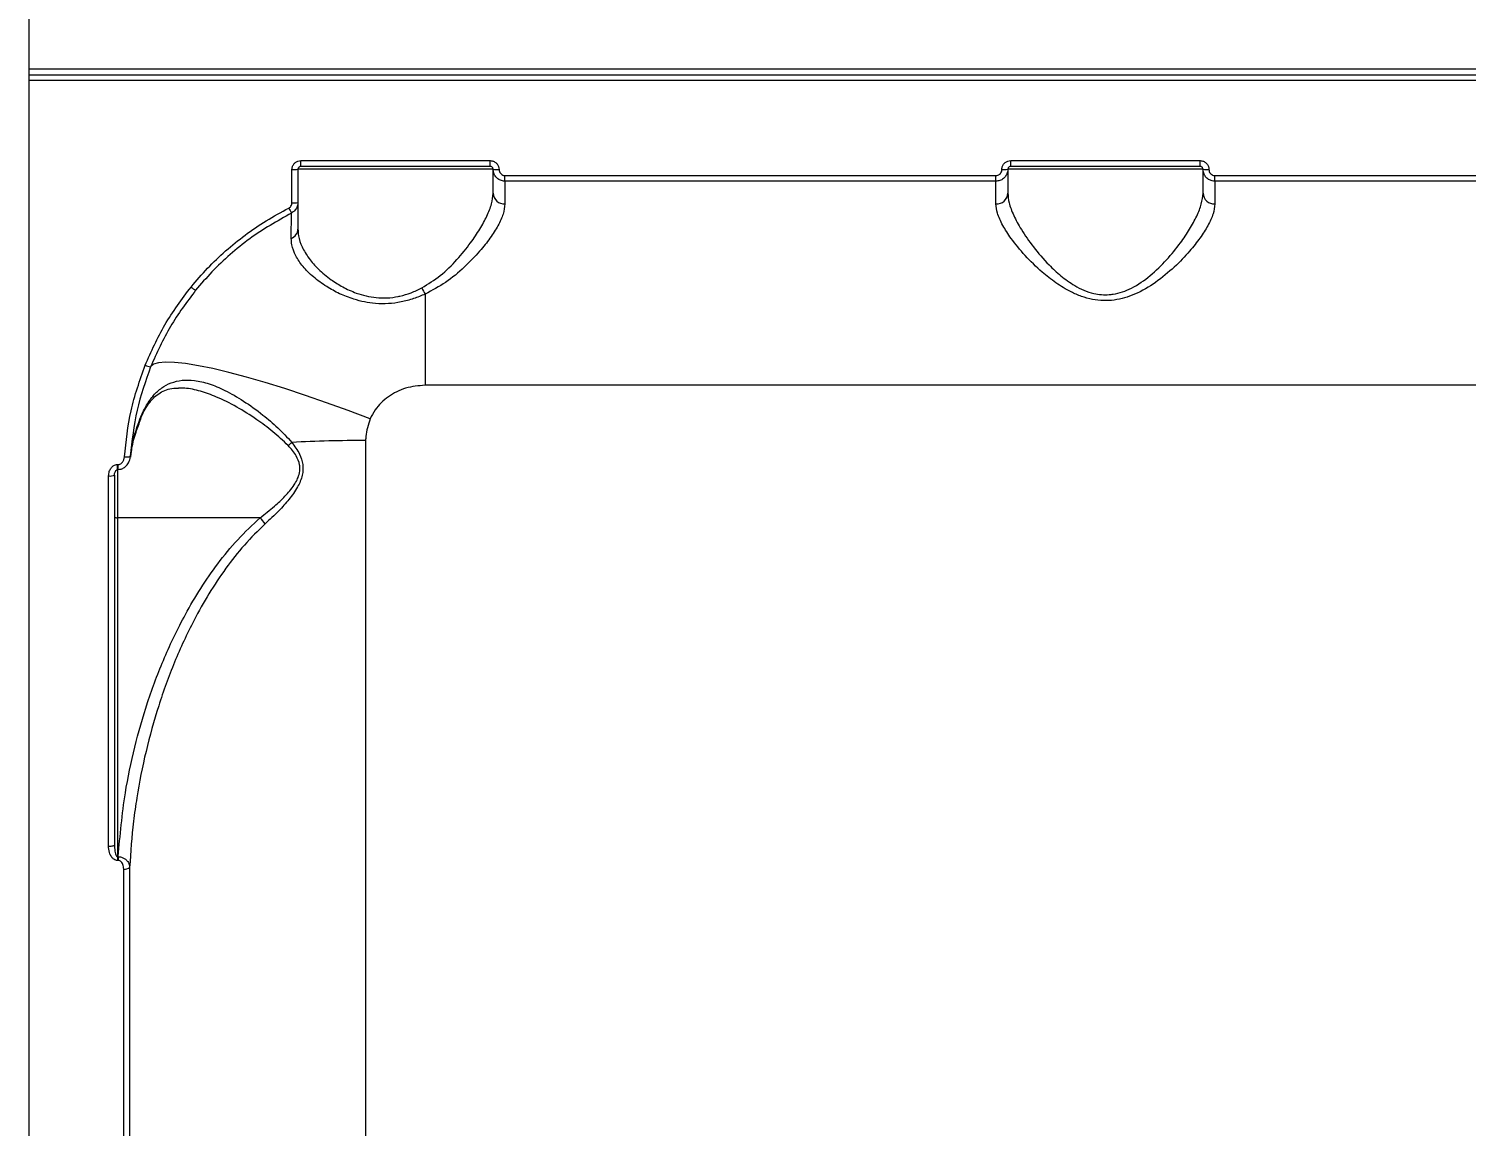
# Model space of a CAD drawing. Header units: millimetres. Extents: x -7735 to 7893, y -6545 to 6034.
# Drawn here: x -2479.2 to -2236.2, y 2523.3 to 2708.9 of the extents above; entities that cross this region are included whole.
import ezdxf

# ---------------------------------------------------------------- set-up
doc = ezdxf.new("R2010")
doc.units = ezdxf.units.MM
for name, color, linetype in [('DIKOM_ОБЪЕКТ', 7, 'Continuous'), ('DIKOM_РАЗМЕР_ЗОНА', 7, 'Continuous'), ('DIKOM_РАЗМЕР_ОБЪЕКТА', 7, 'Continuous')]:
    doc.layers.add(name, color=color, linetype=linetype)
doc.styles.add('style1', font='arial.ttf', dxfattribs={"width": 0.8})
doc.dimstyles.new('1-50', dxfattribs={"dimtxt": 300, "dimasz": 200, "dimexe": 100, "dimexo": 0, "dimgap": 100, "dimtad": 1, "dimtxsty": 'style1', "dimcen": 200, "dimclrd": 7, "dimclre": 7, "dimclrt": 7, "dimadec": 1, "dimazin": 2, "dimtfac": 1, "dimtmove": 0, "dimatfit": 2, "dimfxl": 0, "dimlwd": 25, "dimlwe": 18, "dimarcsym": 0})

# ---------------------------------------------------------------- blocks, each defined once
blk = doc.blocks.new('*D1')
at = {"layer": 'Defpoints', "color": 0, "transparency": 16777216}
for p in [(-1659.72, 4539.04), (-6635.97, -4006.79), (-1659.72, -4006.79)]:
    blk.add_point(p, dxfattribs=at)
at = {"layer": 'DIKOM_РАЗМЕР_ОБЪЕКТА', "color": 7, "lineweight": 18, "transparency": 16777216}
for p, q in [((-1659.72, 4539.04), (-6735.97, 4539.04)), ((-1659.72, -4006.79), (-6735.97, -4006.79))]:
    blk.add_line(p, q, dxfattribs=at)
at = {"layer": 'DIKOM_РАЗМЕР_ОБЪЕКТА', "color": 7, "lineweight": 25, "transparency": 16777216}
blk.add_line((-6635.97, 4339.04), (-6635.97, -3806.79), dxfattribs=at)
at = {"layer": 'DIKOM_РАЗМЕР_ОБЪЕКТА', "color": 7, "transparency": 16777216}
for points in [[(-6669.31, 4339.04), (-6602.64, 4339.04), (-6635.97, 4539.04)], [(-6669.31, -3806.79), (-6602.64, -3806.79), (-6635.97, -4006.79)]]:
    blk.add_solid(points, dxfattribs=at)
at = {"layer": 'DIKOM_РАЗМЕР_ОБЪЕКТА', "color": 7, "transparency": 16777216, "insert": (-6889.14, 266.13), "char_height": 300, "attachment_point": 5, "rotation": 90, "style": 'style1'}
blk.add_mtext('8550', dxfattribs=at)
blk = doc.blocks.new('*D2')
at = {"layer": 'Defpoints', "color": 0, "transparency": 16777216}
for p in [(-1994.19, 6033.86), (-7284.85, -5501.61), (-1994.19, -5501.61)]:
    blk.add_point(p, dxfattribs=at)
at = {"layer": 'DIKOM_РАЗМЕР_ЗОНА', "color": 7, "lineweight": 18, "transparency": 16777216}
for p, q in [((-1994.19, 6033.86), (-7384.85, 6033.86)), ((-1994.19, -5501.61), (-7384.85, -5501.61))]:
    blk.add_line(p, q, dxfattribs=at)
at = {"layer": 'DIKOM_РАЗМЕР_ЗОНА', "color": 7, "lineweight": 25, "transparency": 16777216}
blk.add_line((-7284.85, 5833.86), (-7284.85, -5301.61), dxfattribs=at)
at = {"layer": 'DIKOM_РАЗМЕР_ЗОНА', "color": 7, "transparency": 16777216}
for points in [[(-7318.18, 5833.86), (-7251.52, 5833.86), (-7284.85, 6033.86)], [(-7318.18, -5301.61), (-7251.52, -5301.61), (-7284.85, -5501.61)]]:
    blk.add_solid(points, dxfattribs=at)
at = {"layer": 'DIKOM_РАЗМЕР_ЗОНА', "color": 7, "transparency": 16777216, "insert": (-7538.02, 266.13), "char_height": 300, "attachment_point": 5, "rotation": 90, "style": 'style1'}
blk.add_mtext('11550', dxfattribs=at)

msp = doc.modelspace()

# ---------------------------------------------------------------- linework, layer by layer
at = {"layer": 'DIKOM_ОБЪЕКТ', "color": 7, "linetype": 'Continuous', "lineweight": 15}
for p, q in [((-2479.19, 3121.125), (-2479.19, 2702.128)), ((-2479.19, 2702.128), (-1995.19, 2702.128)), ((-2479.19, 2702.128), (-2479.19, 2701.125)), ((-2479.19, 2701.125), (-1995.19, 2701.125)), ((-2479.19, 2701.125), (-2479.19, 2700.123)), ((-1995.19, 2700.123), (-2479.19, 2700.123)), ((-2479.19, 2700.123), (-2479.19, 2281.125)), ((-2433.19, 2686.591), (-2401.19, 2686.591)), ((-2433.19, 2685.625), (-2433.19, 2686.591)), ((-2401.19, 2685.625), (-2433.19, 2685.625)), ((-2401.19, 2685.625), (-2401.19, 2686.591)), ((-2313.19, 2686.591), (-2281.19, 2686.591)), ((-2313.19, 2685.625), (-2313.19, 2686.591)), ((-2281.19, 2685.625), (-2313.19, 2685.625)), ((-2281.19, 2685.625), (-2281.19, 2686.591)), ((-2434.69, 2679.461), (-2434.69, 2685.087)), ((-2433.69, 2685.125), (-2433.69, 2679.512)), ((-2400.69, 2685.125), (-2433.69, 2685.125)), ((-2400.69, 2681.075), (-2400.69, 2685.125)), ((-2398.69, 2684.085), (-2315.69, 2684.085)), ((-2398.69, 2683.125), (-2398.69, 2684.085)), ((-2398.69, 2683.125), (-2398.69, 2679.268)), ((-2315.69, 2683.125), (-2398.69, 2683.125)), ((-2315.69, 2683.125), (-2315.69, 2684.085)), ((-2315.69, 2679.268), (-2315.69, 2683.125)), ((-2313.69, 2685.125), (-2313.69, 2681.075)), ((-2280.69, 2685.125), (-2313.69, 2685.125)), ((-2280.69, 2681.075), (-2280.69, 2685.125)), ((-2278.69, 2684.085), (-2195.69, 2684.085)), ((-2278.69, 2683.125), (-2278.69, 2684.085)), ((-2278.69, 2683.125), (-2278.69, 2679.268)), ((-2195.69, 2683.125), (-2278.69, 2683.125)), ((-2412.19, 2664.032), (-2412.19, 2648.623)), ((-2062.19, 2648.623), (-2412.19, 2648.623)), ((-2460.292, 2642.976), (-2460.304, 2642.947)), ((-2422.24, 2639.278), (-2422.24, 2319.125)), ((-2461.949, 2636.436), (-2461.861, 2637.082)), ((-2464.19, 2635.222), (-2464.096, 2635.222)), ((-2464.19, 2634.379), (-2464.19, 2635.222)), ((-2464.19, 2634.39), (-2464.19, 2626.209)), ((-2464.19, 2634.378), (-2464.096, 2634.378)), ((-2464.096, 2634.378), (-2464.096, 2635.222)), ((-2465.69, 2570.614), (-2465.69, 2633.28)), ((-2464.69, 2633.441), (-2464.69, 2570.924)), ((-2440.077, 2626.209), (-2464.19, 2626.209)), ((-2464.19, 2626.209), (-2464.19, 2568.92)), ((-2464.19, 2568.92), (-2464.069, 2568.92)), ((-2464.19, 2568.92), (-2464.19, 2568.273)), ((-2464.069, 2568.92), (-2464.069, 2568.273)), ((-2464.069, 2568.273), (-2464.19, 2568.273)), ((-2463.13, 2502.492), (-2463.13, 2566.814)), ((-2462.133, 2567.11), (-2462.133, 2502.931))]:
    msp.add_line(p, q, dxfattribs=at)
at = {"layer": 'DIKOM_ОБЪЕКТ', "color": 7, "linetype": 'Continuous', "lineweight": 15, "flags": 128}
for points in [[(-2421.481, 2642.919), (-2425.175, 2644.326), (-2428.832, 2645.658), (-2432.417, 2646.904), (-2435.893, 2648.05), (-2439.228, 2649.085), (-2442.387, 2649.999), (-2445.34, 2650.782), (-2448.057, 2651.428), (-2450.512, 2651.93), (-2452.681, 2652.283), (-2454.541, 2652.483), (-2456.075, 2652.529), (-2457.267, 2652.419), (-2458.106, 2652.156), (-2458.584, 2651.741)], [(-2460.237, 2643.303), (-2460.266, 2643.052), (-2460.292, 2642.976)], [(-2464.69, 2626.374), (-2464.681, 2626.342), (-2464.652, 2626.311), (-2464.606, 2626.282), (-2464.544, 2626.257), (-2464.468, 2626.237), (-2464.381, 2626.221), (-2464.288, 2626.212), (-2464.19, 2626.209)], [(-2464.69, 2570.924), (-2464.71, 2570.864), (-2464.766, 2570.806), (-2464.859, 2570.752), (-2464.983, 2570.705), (-2465.135, 2570.666), (-2465.308, 2570.637), (-2465.495, 2570.62), (-2465.69, 2570.614)]]:
    msp.add_lwpolyline(points, dxfattribs=at)
at = {"layer": 'DIKOM_ОБЪЕКТ', "color": 7, "linetype": 'Continuous', "lineweight": 15}
for centre, radius, start, end in [((-2434.44, 2691.664), 6.581, 267.82465, 276.54487), ((-2399.94, 2691.672), 6.59, 263.46048, 272.17105), ((-2314.44, 2691.666), 6.583, 267.82618, 276.54334), ((-2279.94, 2691.664), 6.581, 263.45513, 272.17535), ((-2398.782, 2681.177), 1.911, 183.05735, 272.75049), ((-2315.599, 2681.177), 1.911, 267.24951, 356.94265), ((-2278.782, 2681.176), 1.911, 183.04742, 272.76043), ((-2426.498, 2682.739), 9.685, 205.51742, 211.15404), ((-2434.44, 2684.327), 4.872, 267.05073, 278.84577), ((-2435.45, 2675.079), 1.761, 291.1399, 358.17509), ((-2449.333, 2667.838), 3.557, 227.21342, 242.53825), ((-2405.85, 2667.973), 7.465, 202.82358, 211.86408), ((-2458.428, 2654.118), 2.382, 242.92765, 266.2384), ((-2422.363, 2402.908), 236.37, 89.97014, 92.99607), ((-2462.668, 2638.459), 1.972, 259.80365, 289.12811), ((-2438.883, 2643.379), 6.076, 305.64413, 313.27009), ((-2465.447, 2634.951), 1.689, 261.71924, 296.62006), ((-2446.239, 2620.203), 8.604, 35.43068, 44.26753), ((-2462.928, 2567.959), 1.163, 259.98705, 313.11212)]:
    msp.add_arc(centre, radius, start, end, dxfattribs=at)
for points, knots in [([(-2434.69, 2685.087), (-2434.683, 2685.198), (-2434.665, 2685.478), (-2434.484, 2685.9), (-2434.145, 2686.282), (-2433.696, 2686.541), (-2433.359, 2686.574), (-2433.19, 2686.591)], [0, 0, 0, 0, 0.1418074, 0.3567511, 0.571307, 0.7856827, 1, 1, 1, 1]), ([(-2433.19, 2685.625), (-2433.246, 2685.62), (-2433.359, 2685.609), (-2433.509, 2685.523), (-2433.622, 2685.396), (-2433.682, 2685.255), (-2433.688, 2685.162), (-2433.69, 2685.125)], [0, 0, 0, 0, 0.2139889, 0.4282632, 0.6427117, 0.8577984, 1, 1, 1, 1]), ([(-2401.19, 2686.591), (-2401.08, 2686.583), (-2400.801, 2686.565), (-2400.38, 2686.385), (-2399.999, 2686.045), (-2399.74, 2685.594), (-2399.707, 2685.256), (-2399.69, 2685.087)], [0, 0, 0, 0, 0.1406929, 0.3551228, 0.5699383, 0.7849311, 1, 1, 1, 1]), ([(-2400.69, 2685.125), (-2400.696, 2685.181), (-2400.707, 2685.294), (-2400.793, 2685.444), (-2400.92, 2685.557), (-2401.061, 2685.617), (-2401.154, 2685.623), (-2401.19, 2685.625)], [0, 0, 0, 0, 0.21530992, 0.43072432, 0.64527714, 0.85960956, 1, 1, 1, 1]), ([(-2314.69, 2685.087), (-2314.683, 2685.198), (-2314.665, 2685.478), (-2314.485, 2685.901), (-2314.145, 2686.282), (-2313.696, 2686.541), (-2313.359, 2686.574), (-2313.19, 2686.591)], [0, 0, 0, 0, 0.1418159, 0.3567339, 0.57137, 0.7856698, 1, 1, 1, 1]), ([(-2313.19, 2685.625), (-2313.246, 2685.62), (-2313.359, 2685.609), (-2313.509, 2685.522), (-2313.622, 2685.396), (-2313.682, 2685.255), (-2313.688, 2685.162), (-2313.69, 2685.125)], [0, 0, 0, 0, 0.2140098, 0.4280394, 0.6427104, 0.857818, 1, 1, 1, 1]), ([(-2281.19, 2686.591), (-2281.08, 2686.583), (-2280.801, 2686.565), (-2280.38, 2686.385), (-2279.999, 2686.045), (-2279.74, 2685.594), (-2279.707, 2685.256), (-2279.69, 2685.087)], [0, 0, 0, 0, 0.1406037, 0.3551452, 0.5699027, 0.7849133, 1, 1, 1, 1]), ([(-2280.69, 2685.125), (-2280.696, 2685.181), (-2280.707, 2685.294), (-2280.793, 2685.444), (-2280.92, 2685.557), (-2281.061, 2685.617), (-2281.153, 2685.623), (-2281.19, 2685.625)], [0, 0, 0, 0, 0.21532164, 0.43074776, 0.64553889, 0.85960192, 1, 1, 1, 1]), ([(-2398.69, 2683.125), (-2398.837, 2683.135), (-2399.208, 2683.159), (-2399.771, 2683.398), (-2400.279, 2683.851), (-2400.624, 2684.45), (-2400.668, 2684.9), (-2400.69, 2685.125)], [0, 0, 0, 0, 0.14072, 0.3554797, 0.5703083, 0.7851707, 1, 1, 1, 1]), ([(-2399.69, 2685.087), (-2399.679, 2684.974), (-2399.657, 2684.749), (-2399.484, 2684.448), (-2399.231, 2684.222), (-2398.949, 2684.102), (-2398.764, 2684.089), (-2398.69, 2684.085)], [0, 0, 0, 0, 0.2151818, 0.4301697, 0.6449691, 0.8594255, 1, 1, 1, 1]), ([(-2313.69, 2685.125), (-2313.7, 2684.977), (-2313.725, 2684.605), (-2313.965, 2684.043), (-2314.417, 2683.536), (-2315.016, 2683.192), (-2315.466, 2683.147), (-2315.69, 2683.125)], [0, 0, 0, 0, 0.1417421, 0.3564272, 0.5709686, 0.7854539, 1, 1, 1, 1]), ([(-2315.69, 2684.085), (-2315.578, 2684.096), (-2315.353, 2684.118), (-2315.054, 2684.291), (-2314.828, 2684.545), (-2314.707, 2684.827), (-2314.695, 2685.013), (-2314.69, 2685.087)], [0, 0, 0, 0, 0.21430542, 0.42867406, 0.6431883, 0.85809768, 1, 1, 1, 1]), ([(-2278.69, 2683.125), (-2278.837, 2683.135), (-2279.208, 2683.159), (-2279.771, 2683.398), (-2280.278, 2683.851), (-2280.624, 2684.45), (-2280.668, 2684.9), (-2280.69, 2685.125)], [0, 0, 0, 0, 0.1407917, 0.3554745, 0.5702968, 0.7851898, 1, 1, 1, 1]), ([(-2279.69, 2685.087), (-2279.679, 2684.974), (-2279.657, 2684.749), (-2279.484, 2684.448), (-2279.23, 2684.222), (-2278.949, 2684.102), (-2278.764, 2684.089), (-2278.69, 2684.085)], [0, 0, 0, 0, 0.2152018, 0.4301842, 0.6449782, 0.8594291, 1, 1, 1, 1]), ([(-2412.731, 2665.077), (-2411.665, 2665.741), (-2409.424, 2667.137), (-2406.747, 2669.85), (-2404.564, 2672.534), (-2402.89, 2675.023), (-2401.691, 2677.244), (-2400.864, 2679.317), (-2400.748, 2680.489), (-2400.69, 2681.075)], [0, 0, 0, 0, 0.1463757, 0.3075816, 0.4690115, 0.6021013, 0.7351123, 0.8676436, 1, 1, 1, 1]), ([(-2313.69, 2681.075), (-2313.643, 2680.551), (-2313.542, 2679.414), (-2312.739, 2677.334), (-2311.384, 2674.821), (-2309.415, 2671.976), (-2307.12, 2669.302), (-2304.743, 2667.087), (-2302.751, 2665.635), (-2300.844, 2664.651), (-2298.912, 2663.997), (-2297.18, 2663.853), (-2295.559, 2664.044), (-2294.273, 2664.37), (-2292.083, 2665.316), (-2289.485, 2667.151), (-2286.758, 2669.832), (-2284.578, 2672.516), (-2282.895, 2675.017), (-2281.7, 2677.226), (-2280.865, 2679.31), (-2280.749, 2680.481), (-2280.69, 2681.075)], [0, 0, 0, 0, 0.0507139, 0.1099138, 0.1707242, 0.2426512, 0.3164741, 0.3637479, 0.4119887, 0.4400481, 0.4688582, 0.5101015, 0.5210877, 0.5468198, 0.5734094, 0.636934, 0.7046121, 0.77415, 0.8302526, 0.8873305, 0.9428801, 1, 1, 1, 1]), ([(-2451.749, 2665.228), (-2450.835, 2666.3), (-2449.008, 2668.444), (-2445.941, 2671.362), (-2442.628, 2674.054), (-2439.07, 2676.499), (-2436.515, 2677.877), (-2435.238, 2678.566)], [0, 0, 0, 0, 0.19783888, 0.39550538, 0.59317794, 0.79659106, 1, 1, 1, 1]), ([(-2435.238, 2678.566), (-2435.143, 2678.627), (-2434.952, 2678.749), (-2434.764, 2679.039), (-2434.695, 2679.288), (-2434.691, 2679.431), (-2434.69, 2679.461)], [0, 0, 0, 0, 0.3058023, 0.6115357, 0.9180977, 1, 1, 1, 1]), ([(-2433.69, 2679.512), (-2433.692, 2679.452), (-2433.699, 2679.168), (-2433.838, 2678.67), (-2434.214, 2678.092), (-2434.596, 2677.85), (-2434.786, 2677.728)], [0, 0, 0, 0, 0.08191302, 0.38803577, 0.69395607, 1, 1, 1, 1]), ([(-2433.69, 2679.512), (-2433.69, 2679.425), (-2433.69, 2679.241), (-2433.69, 2677.782), (-2433.69, 2675.952), (-2433.69, 2675.023)], [0, 0, 0, 0, 0.3069719, 0.6484671, 1, 1, 1, 1]), ([(-2398.69, 2679.268), (-2398.755, 2678.712), (-2398.884, 2677.601), (-2399.809, 2675.624), (-2401.158, 2673.503), (-2403.042, 2671.123), (-2405.503, 2668.557), (-2408.532, 2665.962), (-2410.999, 2664.66), (-2412.19, 2664.032)], [0, 0, 0, 0, 0.1316601, 0.2634889, 0.3951428, 0.5268755, 0.6882987, 0.8495394, 1, 1, 1, 1]), ([(-2278.69, 2679.268), (-2278.752, 2678.723), (-2278.877, 2677.614), (-2279.8, 2675.641), (-2281.153, 2673.511), (-2283.025, 2671.144), (-2285.487, 2668.566), (-2288.563, 2665.996), (-2291.98, 2663.951), (-2295.092, 2663.006), (-2297.537, 2662.876), (-2299.406, 2663.092), (-2301.252, 2663.612), (-2303.357, 2664.529), (-2305.614, 2665.913), (-2308.254, 2667.995), (-2310.862, 2670.562), (-2313.07, 2673.263), (-2314.615, 2675.689), (-2315.523, 2677.677), (-2315.638, 2678.769), (-2315.69, 2679.268)], [0, 0, 0, 0, 0.0545837, 0.1110316, 0.1659472, 0.2220132, 0.2890718, 0.3579599, 0.4226723, 0.4774041, 0.5047481, 0.5331008, 0.5623519, 0.5923806, 0.6398874, 0.6885834, 0.7592829, 0.8320602, 0.8901595, 0.9498665, 1, 1, 1, 1]), ([(-2434.786, 2677.728), (-2437.194, 2676.367), (-2440.842, 2674.305), (-2445.187, 2670.758), (-2448.261, 2667.86), (-2450.078, 2665.732), (-2450.974, 2664.682)], [0, 0, 0, 0, 0.3951681, 0.5986751, 0.8021693, 1, 1, 1, 1]), ([(-2434.815, 2673.437), (-2434.81, 2674.305), (-2434.799, 2676.067), (-2434.792, 2677.303), (-2434.788, 2677.699), (-2434.787, 2677.722), (-2434.786, 2677.728)], [0, 0, 0, 0, 0.3414993, 0.6929989, 0.918014, 1, 1, 1, 1]), ([(-2412.19, 2664.032), (-2412.834, 2663.762), (-2414.135, 2663.217), (-2416.225, 2662.659), (-2418.402, 2662.365), (-2421.147, 2662.397), (-2423.993, 2662.998), (-2426.703, 2664.077), (-2429.023, 2665.356), (-2431.145, 2666.923), (-2432.906, 2668.699), (-2434.136, 2670.529), (-2434.739, 2672.116), (-2434.794, 2673.074), (-2434.815, 2673.437)], [0, 0, 0, 0, 0.0603719, 0.1220472, 0.1825851, 0.2452051, 0.3548673, 0.4358145, 0.5191076, 0.6213427, 0.7266031, 0.8297207, 0.9355802, 1, 1, 1, 1]), ([(-2433.69, 2675.023), (-2433.669, 2674.644), (-2433.613, 2673.655), (-2433.049, 2671.994), (-2431.914, 2670.094), (-2430.265, 2668.214), (-2428.314, 2666.575), (-2426.139, 2665.205), (-2423.642, 2664.054), (-2421.043, 2663.408), (-2418.599, 2663.341), (-2417.259, 2663.512), (-2415.9, 2663.807), (-2414.519, 2664.222), (-2413.332, 2664.789), (-2412.731, 2665.077)], [0, 0, 0, 0, 0.0653867, 0.1703672, 0.2779416, 0.3818066, 0.4884101, 0.5695641, 0.6527956, 0.760419, 0.8151635, 0.8718868, 0.8800463, 0.9391959, 1, 1, 1, 1]), ([(-2459.512, 2651.997), (-2458.484, 2654.319), (-2456.404, 2659.018), (-2453.313, 2663.142), (-2451.749, 2665.228)], [0, 0, 0, 0, 0.4941767, 1, 1, 1, 1]), ([(-2450.974, 2664.682), (-2452.473, 2662.691), (-2455.506, 2658.662), (-2457.55, 2654.066), (-2458.584, 2651.741)], [0, 0, 0, 0, 0.4941621, 1, 1, 1, 1]), ([(-2463.017, 2636.518), (-2462.742, 2639.128), (-2462.184, 2644.413), (-2460.41, 2649.449), (-2459.512, 2651.997)], [0, 0, 0, 0, 0.4938774, 1, 1, 1, 1]), ([(-2458.584, 2651.741), (-2459.445, 2649.31), (-2461.19, 2644.386), (-2461.743, 2639.214), (-2462.022, 2636.596)], [0, 0, 0, 0, 0.493814, 1, 1, 1, 1]), ([(-2460.237, 2643.303), (-2459.926, 2643.985), (-2459.296, 2645.367), (-2458.101, 2646.983), (-2456.72, 2648.24), (-2455.107, 2649.105), (-2453.26, 2649.537), (-2451.108, 2649.497), (-2448.695, 2648.932), (-2445.918, 2647.773), (-2442.862, 2646.014), (-2439.855, 2643.834), (-2437.066, 2641.502), (-2435.504, 2639.808), (-2434.718, 2638.955)], [0, 0, 0, 0, 0.0667275, 0.1352497, 0.2049103, 0.2761763, 0.3547334, 0.4350115, 0.5258183, 0.618567, 0.7247482, 0.8332663, 0.9160283, 1, 1, 1, 1]), ([(-2460.284, 2642.941), (-2460.201, 2643.157), (-2459.917, 2643.894), (-2459.33, 2644.927), (-2458.549, 2646.03), (-2457.683, 2646.887), (-2456.724, 2647.548), (-2455.63, 2647.975), (-2454.682, 2648.182), (-2454.037, 2648.145), (-2453.888, 2648.136)], [0, 0, 0, 0, 0.0545842, 0.1865336, 0.322605, 0.4612904, 0.610455, 0.771852, 0.9472133, 1, 1, 1, 1]), ([(-2435.342, 2638.441), (-2436.19, 2639.239), (-2437.9, 2640.849), (-2440.869, 2643), (-2444.074, 2645.022), (-2447.271, 2646.629), (-2450.202, 2647.666), (-2452.357, 2648.154), (-2453.537, 2648.123), (-2453.886, 2648.114)], [0, 0, 0, 0, 0.1394681, 0.2812111, 0.456925, 0.6359671, 0.7849051, 0.9365906, 1, 1, 1, 1]), ([(-2412.19, 2648.623), (-2413.304, 2648.526), (-2415.509, 2648.334), (-2418.459, 2646.818), (-2420.465, 2644.893), (-2421.214, 2643.439), (-2421.481, 2642.919)], [0, 0, 0, 0, 0.2885631, 0.5716248, 0.8470339, 1, 1, 1, 1]), ([(-2462.022, 2636.596), (-2461.838, 2637.725), (-2461.467, 2639.995), (-2460.648, 2642.197), (-2460.237, 2643.303)], [0, 0, 0, 0, 0.4974049, 1, 1, 1, 1]), ([(-2461.861, 2637.082), (-2461.825, 2637.368), (-2461.673, 2638.587), (-2461.154, 2640.559), (-2460.516, 2642.209), (-2460.228, 2642.956)], [0, 0, 0, 0, 0.1438643, 0.612556, 1, 1, 1, 1]), ([(-2421.481, 2642.919), (-2421.809, 2641.939), (-2422.171, 2640.856), (-2422.236, 2639.614), (-2422.239, 2639.392), (-2422.24, 2639.278)], [0, 0, 0, 0, 0.82171971, 0.90786896, 1, 1, 1, 1]), ([(-2464.097, 2634.398), (-2463.924, 2634.405), (-2463.541, 2634.42), (-2463, 2634.706), (-2462.51, 2635.17), (-2462.152, 2635.825), (-2462.02, 2636.361), (-2462.018, 2636.655), (-2462.018, 2636.672)], [0, 0, 0, 0, 0.1511565, 0.3335413, 0.5232084, 0.7396697, 0.984749, 1, 1, 1, 1]), ([(-2440.077, 2626.209), (-2439.268, 2626.852), (-2437.826, 2627.999), (-2435.846, 2629.812), (-2434.355, 2631.561), (-2433.461, 2633.281), (-2433.331, 2634.492), (-2433.462, 2635.576), (-2433.994, 2636.926), (-2434.845, 2637.883), (-2435.342, 2638.441)], [0, 0, 0, 0, 0.2010451, 0.3583887, 0.5149374, 0.6385012, 0.7217691, 0.7449546, 0.8512583, 1, 1, 1, 1]), ([(-2434.718, 2638.955), (-2434.243, 2638.316), (-2433.416, 2637.204), (-2432.771, 2635.257), (-2432.865, 2633.286), (-2433.746, 2631.252), (-2435.178, 2629.279), (-2437.055, 2627.218), (-2438.454, 2625.912), (-2439.228, 2625.191)], [0, 0, 0, 0, 0.1491233, 0.2596429, 0.3716788, 0.4987931, 0.650827, 0.8069671, 1, 1, 1, 1]), ([(-2465.69, 2633.28), (-2465.669, 2633.531), (-2465.628, 2634.007), (-2465.328, 2634.601), (-2464.943, 2634.99), (-2464.553, 2635.191), (-2464.3, 2635.212), (-2464.19, 2635.222)], [0, 0, 0, 0, 0.2791414, 0.5294084, 0.7216224, 0.8794597, 1, 1, 1, 1]), ([(-2464.681, 2633.275), (-2464.686, 2633.365), (-2464.701, 2633.635), (-2464.605, 2634), (-2464.419, 2634.265), (-2464.288, 2634.358), (-2464.211, 2634.379), (-2464.165, 2634.378), (-2464.141, 2634.371), (-2464.13, 2634.367)], [0, 0, 0, 0, 0.1993781, 0.5948628, 0.802314, 0.9046869, 0.9444956, 0.9747892, 1, 1, 1, 1]), ([(-2464.096, 2635.222), (-2464.034, 2635.226), (-2463.872, 2635.238), (-2463.607, 2635.359), (-2463.321, 2635.622), (-2463.091, 2636.025), (-2463.042, 2636.352), (-2463.017, 2636.518)], [0, 0, 0, 0, 0.1011554, 0.2613628, 0.4606953, 0.7265074, 1, 1, 1, 1]), ([(-2464.069, 2568.92), (-2463.747, 2572.522), (-2463.19, 2578.735), (-2461.362, 2587.425), (-2459.181, 2595.076), (-2456.353, 2602.608), (-2453.266, 2609.02), (-2450.174, 2614.29), (-2447.243, 2618.522), (-2443.955, 2622.585), (-2441.37, 2625.001), (-2440.077, 2626.209)], [0, 0, 0, 0, 0.172162, 0.2969441, 0.4217224, 0.5495781, 0.6773935, 0.7569506, 0.8364859, 0.9182735, 1, 1, 1, 1]), ([(-2439.228, 2625.191), (-2440.429, 2624.015), (-2442.834, 2621.662), (-2445.95, 2617.657), (-2448.778, 2613.408), (-2451.742, 2608.128), (-2454.654, 2601.82), (-2457.343, 2594.396), (-2459.47, 2586.741), (-2460.758, 2580.19), (-2461.695, 2573.646), (-2461.959, 2569.708), (-2462.133, 2567.11)], [0, 0, 0, 0, 0.0776041, 0.1552652, 0.2354691, 0.3156977, 0.4385181, 0.5613762, 0.6872847, 0.8131978, 0.8767608, 1, 1, 1, 1]), ([(-2464.19, 2568.273), (-2464.289, 2568.282), (-2464.509, 2568.302), (-2464.858, 2568.489), (-2465.21, 2568.848), (-2465.565, 2569.518), (-2465.684, 2570.148), (-2465.69, 2570.567), (-2465.69, 2570.614)], [0, 0, 0, 0, 0.0933858, 0.2087896, 0.3720909, 0.5792958, 0.9536366, 1, 1, 1, 1]), ([(-2464.69, 2570.924), (-2464.679, 2570.569), (-2464.662, 2570.054), (-2464.537, 2569.442), (-2464.428, 2569.134), (-2464.323, 2568.979), (-2464.243, 2568.927), (-2464.208, 2568.922), (-2464.19, 2568.92)], [0, 0, 0, 0, 0.4959102, 0.7197496, 0.8702825, 0.9510617, 0.9759094, 1, 1, 1, 1]), ([(-2464.069, 2568.92), (-2463.945, 2568.91), (-2463.672, 2568.889), (-2463.236, 2568.745), (-2462.794, 2568.477), (-2462.379, 2568.025), (-2462.169, 2567.541), (-2462.141, 2567.209), (-2462.133, 2567.11)], [0, 0, 0, 0, 0.1137142, 0.2493718, 0.4227075, 0.6135125, 0.8848152, 1, 1, 1, 1]), ([(-2463.13, 2566.814), (-2463.154, 2567.084), (-2463.188, 2567.478), (-2463.43, 2567.921), (-2463.645, 2568.14), (-2463.867, 2568.255), (-2464.006, 2568.267), (-2464.069, 2568.273)], [0, 0, 0, 0, 0.4300068, 0.6258258, 0.7881309, 0.9052815, 1, 1, 1, 1])]:
    msp.add_open_spline(points, degree=3, knots=knots, dxfattribs=at)

# ---------------------------------------------------------------- dimensions: what is measured, and where the dimension line sits
at = {"layer": 'DIKOM_РАЗМЕР_ЗОНА'}
dim = msp.add_linear_dim(base=(-7284.85, -5501.612), p1=(-1994.19, 6033.862), p2=(-1994.19, -5501.612), angle=90, text='11550', dimstyle='1-50', dxfattribs=at)
dim.commit()
dim.dimension.update_dxf_attribs({"geometry": '*D2', "text_midpoint": (-7284.85, 266.125), "dimtype": 160})
at = {"layer": 'DIKOM_РАЗМЕР_ОБЪЕКТА'}
dim = msp.add_linear_dim(base=(-6635.972, -4006.787), p1=(-1659.723, 4539.038), p2=(-1659.723, -4006.787), angle=90, text='8550', dimstyle='1-50', dxfattribs=at)
dim.commit()
dim.dimension.update_dxf_attribs({"geometry": '*D1', "text_midpoint": (-6635.972, 266.125), "dimtype": 160})

doc.saveas('drawing.dxf')
